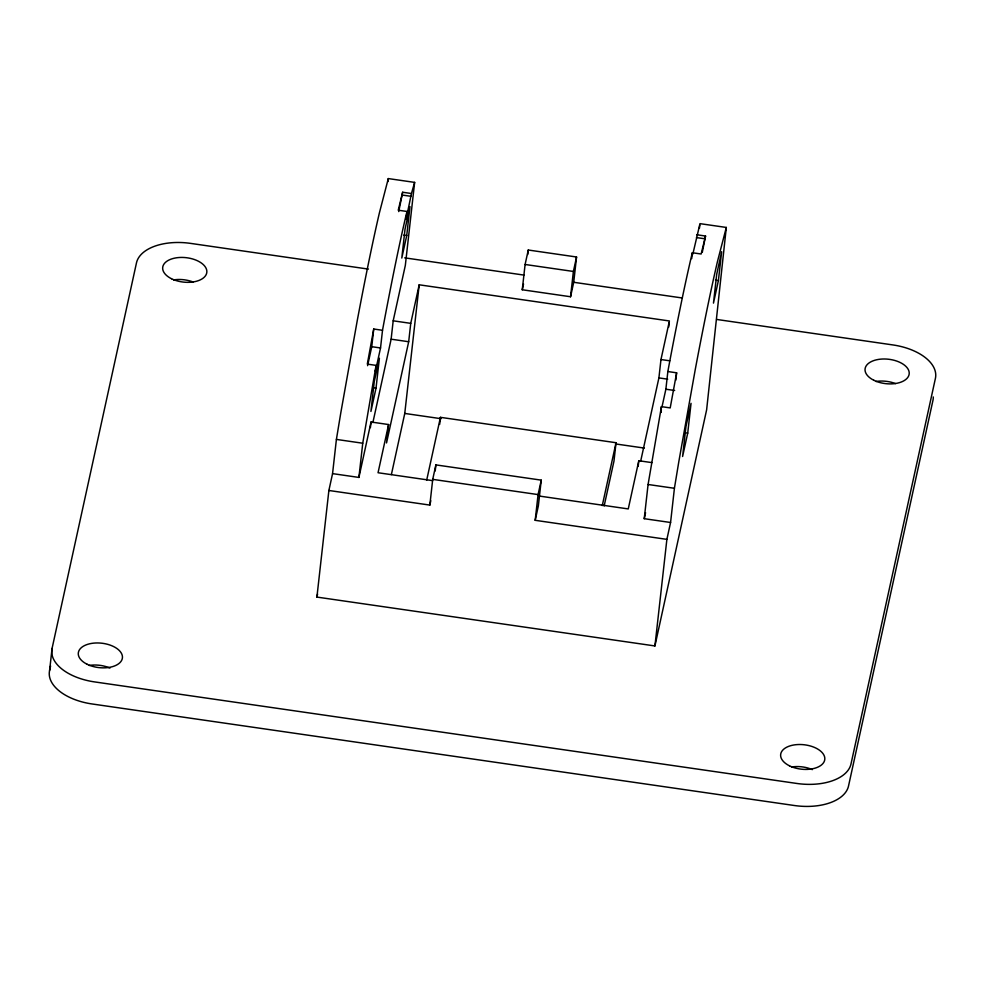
<?xml version="1.0" encoding="UTF-8"?>
<svg xmlns="http://www.w3.org/2000/svg" width="985" height="985" viewBox="0 0 985 985"><rect width="100%" height="100%" fill="white"/><g stroke="black" fill="none" stroke-linecap="round" stroke-linejoin="round"><path stroke-width="1.48" d="M933.275 396.955A48.844 27.026 6.4 0 1 932.93 400.476L848.528 785.993A48.844 27.026 6.4 0 1 794.439 805.521L92.085 703.967A48.844 27.026 6.4 0 1 49.595 670.477L52.07 648.425L136.472 262.897A48.844 27.026 6.4 0 1 190.561 243.381L368.427 269.102M692.837 254.105L699.966 223.644L726.314 227.449L706.627 409.822L654.926 645.951L316.911 597.082L328.879 490.481L332.561 473.625L336.402 439.421L340.822 412.69L357.321 320.211A529.043 25.364 -81.8 0 1 379.373 212.982L388.299 178.58L414.636 182.385L405.327 265.396L393.187 320.815L391.131 339.185L372.884 422.528M387.955 181.597L388.299 178.58M367.602 365.669L371.751 346.695L373.734 329.015L382.512 330.283L383.67 324.028A529.043 25.364 -81.8 0 1 405.709 216.786L407.014 211.479L398.236 210.211L402.656 192.247L411.447 193.516L414.636 182.385M332.561 473.625L358.909 477.429L362.739 443.225L376.085 365.386L367.306 364.105L373.734 329.015M376.085 365.386L375.42 371.32L380.53 347.964L382.512 330.283M370.397 427.662L371.037 422.011L388.595 424.547L386.539 442.93L408.689 341.733L410.745 323.351L419.191 284.8L669.406 320.975L660.972 359.525L658.903 377.908L640.656 461.251M376.036 388.078L379.385 358.257L374.263 381.614L370.926 411.435L376.036 388.078L373.106 387.647M398.728 211.578L402.656 192.247M407.014 211.479L406.189 218.867L411.447 193.516M406.731 235.526L409.969 206.616L405.032 229.148L401.794 258.058L406.731 235.526L403.801 235.095M391.377 474.598L404.761 413.441L419.191 284.8M328.879 490.481L429.842 505.083L432.723 479.363L435.887 464.895L541.245 480.138L538.364 505.859L535.187 520.314L666.882 539.361L670.576 522.493L674.417 488.289L678.837 461.559L695.336 369.092A529.043 25.364 -81.8 0 1 717.388 261.85L726.314 227.449M439.655 424.4L440.443 417.332L616.031 442.721L613.975 461.091L604.137 506.007M435.21 470.953L435.887 464.895M522.259 289.762L525.104 264.473L528.268 250.018L576.557 256.999L573.713 282.289L570.549 296.744L522.259 289.762L523.527 283.975M527.763 254.475L528.268 250.018M535.187 520.314L538.081 494.593L541.245 480.138M570.549 296.744L573.393 271.454L576.557 256.999M638.182 466.385L638.809 460.734L651.984 462.63M670.576 522.493L644.239 518.689L648.081 484.485L661.428 406.633L670.206 407.913L676.633 372.81L667.855 371.542L665.872 389.223L662.031 406.743M668.729 327.032L669.234 322.489M661.428 406.633L660.75 412.58L661.391 409.662M675.808 380.173L676.633 372.81M691.692 258.649L692.356 252.739L701.135 254.007L705.555 236.043L696.777 234.762M699.461 228.175L699.806 225.146M654.926 645.951L666.882 539.361M702.28 252.369L705.555 236.043M687.715 433.141L691.051 403.321L685.942 426.677L682.593 456.498L687.715 433.141L684.784 432.71M718.397 280.59L721.648 251.68L716.711 274.224L713.472 303.121L718.397 280.59L715.479 280.159M667.855 371.542L669 365.287A529.043 25.364 -81.8 0 1 691.051 258.045L692.356 252.739M49.595 670.477L50.58 665.971M316.911 597.082L317.576 594.09M358.909 477.429L371.037 422.011M388.595 424.547L378.043 472.738L432.637 480.631M426.677 480.212L440.443 417.332M429.842 505.083L430.79 500.749M602.266 505.6L616.031 442.721M638.809 460.734L628.258 508.925L538.795 495.984M644.239 518.689L645.557 512.692M402.348 195.055L411.127 196.323M696.457 237.582L705.235 238.85M525.104 264.473L573.393 271.454M404.712 257.848L523.921 275.086M573.713 282.289L682.359 297.999M716.575 319.435L892.915 344.935A48.844 27.026 6.4 0 1 935.405 378.425L851.003 763.941A48.844 27.026 6.4 0 1 796.914 783.469L94.548 681.903A48.844 27.026 6.4 0 1 52.07 648.425M393.187 320.815L410.745 323.351M660.972 359.525L669.751 360.805M391.131 339.185L408.689 341.733M658.903 377.908L667.682 379.176M371.751 346.695L380.53 347.964M665.872 389.223L674.651 390.491M404.761 413.441L441.157 418.711M615.551 443.927L644.362 448.089M336.402 439.421L362.739 443.225M648.081 484.485L674.417 488.289M432.723 479.363L538.081 494.593M875.948 381.478A22.199 12.288 6.4 0 1 895.476 383.584M173.594 279.912A22.199 12.288 6.4 0 1 193.122 282.018M791.558 766.995A22.199 12.288 6.4 0 1 812.329 769.617M89.192 665.441A22.199 12.288 6.4 0 1 109.963 668.064M873.855 380.284A22.199 12.288 6.4 0 0 909.069 374.62A22.199 12.288 6.4 0 0 878.423 359.427A22.199 12.288 6.4 0 0 873.855 380.284M171.501 278.73A22.199 12.288 6.4 0 0 206.702 273.054A22.199 12.288 6.4 0 0 176.069 257.861A22.199 12.288 6.4 0 0 171.501 278.73M789.465 765.813A22.199 12.288 6.4 0 0 824.667 760.137A22.199 12.288 6.4 0 0 794.033 744.943A22.199 12.288 6.4 0 0 789.465 765.813M87.099 664.247A22.199 12.288 6.4 0 0 122.3 658.583A22.199 12.288 6.4 0 0 91.667 643.39A22.199 12.288 6.4 0 0 87.099 664.247"/></g></svg>
